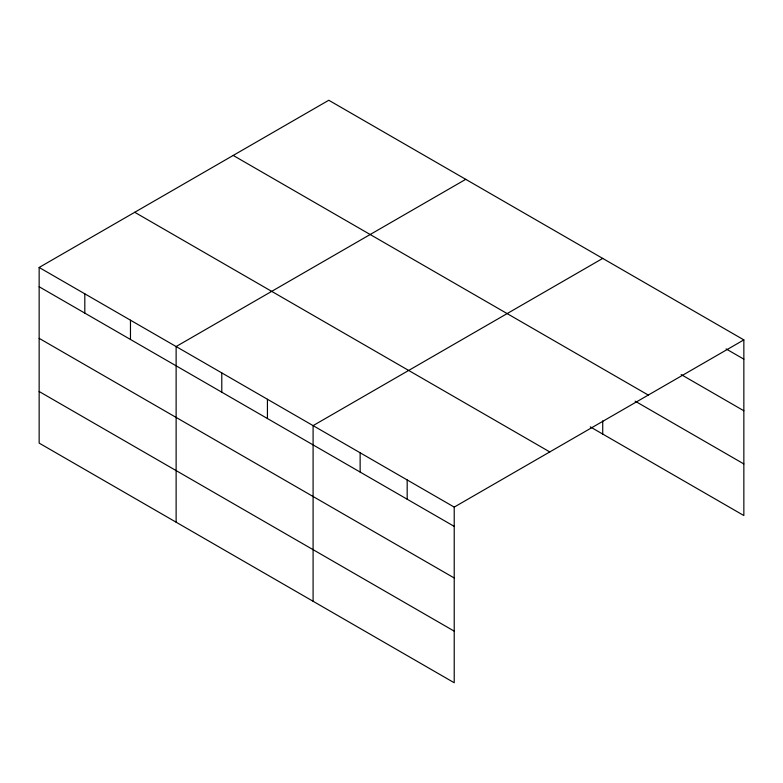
<?xml version="1.0" encoding="UTF-8"?>
<svg xmlns="http://www.w3.org/2000/svg" width="783" height="783" viewBox="0 0 783 783"><rect width="100%" height="100%" fill="white"/><g stroke="black" fill="none" stroke-linecap="round" stroke-linejoin="round"><path stroke-width="1.17" d="M454.218 577.981L454.218 507.1L39.15 267.463L39.15 443.109L454.218 682.747L454.218 577.981L39.15 338.344M39.15 267.463L328.782 100.253L743.85 339.891L743.85 515.537L590.274 426.872M465.758 179.327L176.126 346.546L176.126 522.192M602.724 258.41L313.092 425.629L313.092 601.275M454.218 507.1L743.85 339.891M726.076 348.905L743.85 359.162M681.132 374.558L743.85 410.772M233.207 155.435L648.275 395.072M635.13 401.16L743.85 463.937M134.725 212.281L549.793 451.928M39.15 286.744L454.218 526.382M39.15 391.51L454.218 631.147M602.724 420.853L602.724 434.056M407.18 479.95L407.18 499.221M360.141 452.789L360.141 472.061M267.434 399.271L267.434 418.543M221.785 372.904L221.785 392.185M130.467 320.188L130.467 339.47M84.809 293.831L84.809 313.102"/></g></svg>
